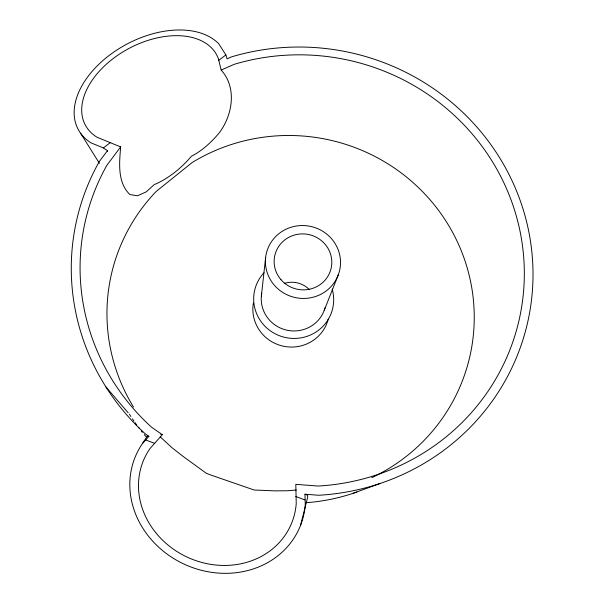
<?xml version="1.0" encoding="UTF-8"?>
<svg xmlns="http://www.w3.org/2000/svg" width="603" height="603" viewBox="0 0 603 603"><rect width="100%" height="100%" fill="white"/><g stroke="black" fill="none" stroke-linecap="round" stroke-linejoin="round"><path stroke-width="0.9" d="M142.549 443.431L148.888 436.368L147.358 435.999L142.549 443.431A89.485 79.83 25 0 0 190.94 567.001A89.485 79.83 25 0 0 305.269 504.749L304.975 494.211L318.708 495.259A231.213 223.962 12.6 0 0 528.816 231.74A231.213 223.962 12.6 0 0 231.68 56.818L227.075 58.845L225.876 54.941L218.723 43.748A82.83 52.34 -28.1 0 0 108.352 56.064A82.83 52.34 -28.1 0 0 91.045 142.881L103.339 147.901L107.477 150.667L107.417 151.391M120.66 146.898L106.904 165.245A222.447 215.459 12.5 0 0 151.587 427.233L162.343 434.673L150.034 448.504A80.455 71.765 25 0 0 193.427 559.75A80.455 71.765 25 0 0 296.231 503.611L295.809 484.352L318.083 486.048A222.447 215.459 12.5 0 0 520.283 232.487A222.447 215.459 12.5 0 0 234.281 64.287L221.165 70.069L218.369 58.627A74.463 47.042 -28.1 0 0 120.306 53.546A74.463 47.042 -28.1 0 0 97.091 137.28L120.66 146.898C119.341 162.848 117.268 182.49 129.886 194.543L137.446 195.794L146.22 191.875L154.556 184.322L156.071 183.892C169.82 177.463 181.684 167.717 191.468 156.185C202.103 150.833 210.914 142.557 218.655 133.602C232.539 115.851 237.371 87.887 221.165 70.069M261.37 295.922L265.561 258.137M300.565 525.303L307.658 497.234L307.658 495.304L304.975 494.211M324.263 310.236L338.366 274.629A37.612 36.399 12.4 0 0 296.118 226.057A37.612 36.399 12.4 0 0 274.403 285.287A37.612 36.399 12.4 0 0 338.366 274.629M107.477 150.667L99.322 161.514A231.213 223.962 12.6 0 0 145.421 433.972L148.888 436.368M103.339 147.901L110.326 142.602M218.648 60.421L225.876 54.941M353.298 493.246L380.131 483.455M296.307 490.035L287.216 490.767L274.636 490.857L254.195 490.02L210.01 474.742L206.226 473.234L182.792 456.192L172.157 447.841L160.217 436.858M160.7 434.348L162.343 434.673M145.753 440.002L154.813 443.409M295.756 496.488L304.96 499.955M105.894 386.9L128.183 412.806M80.546 133.203L99.42 163.323M147.358 435.999L147.554 436.429M356.833 492.025A189.877 185.649 13.7 0 1 305.925 502.714M146.099 436.685A189.877 185.649 13.7 0 1 144.26 434.537M142.466 432.359A189.877 185.649 13.7 0 1 141.283 430.896M139.542 428.68A189.877 185.649 13.7 0 1 138.404 427.188M136.723 424.934A189.877 185.649 13.7 0 1 135.08 422.665M134.002 421.143A189.877 185.649 13.7 0 1 132.426 418.844M130.889 416.537A189.877 185.649 13.7 0 1 129.389 414.208M332.163 289.071A40.054 39.052 13.2 0 1 284.586 337.311A40.054 39.052 13.2 0 1 264.016 272.767M328.236 319.145A38.321 37.439 13.5 0 1 283.282 346.19A38.321 37.439 13.5 0 1 253.373 303.007M325.1 307.605A32.509 31.688 13.1 0 1 286.674 330.135A32.509 31.688 13.1 0 1 261.755 293.194M284.337 283.38A24.241 23.668 13.3 0 1 309.301 289.53M371.81 477.674A183.877 179.717 13.7 0 0 450.712 228.959A183.877 179.717 13.7 0 0 192.184 162.508L156.177 191.46A183.877 179.717 13.7 0 0 133.497 407.017M281.021 279.739A28.876 27.942 12.4 0 0 330.135 271.629A28.876 27.942 12.4 0 0 297.761 234.296A28.876 27.942 12.4 0 0 281.021 279.739"/></g></svg>
